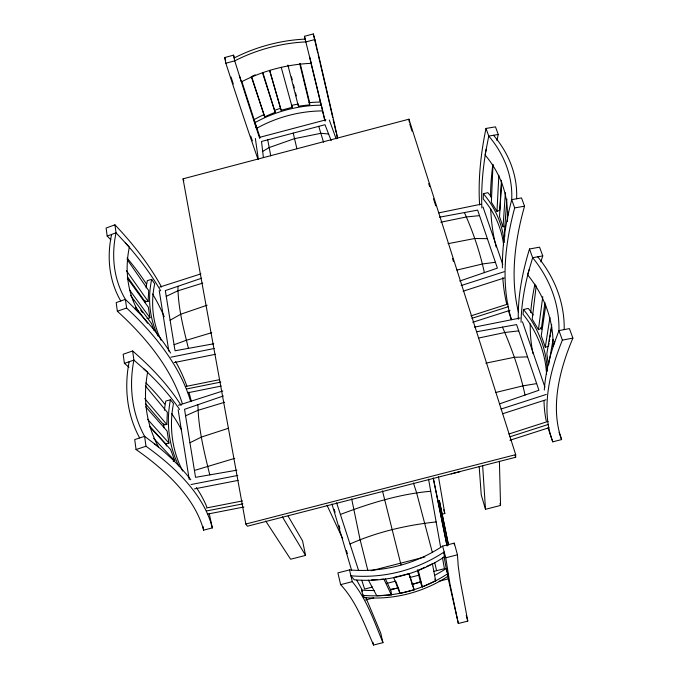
<?xml version="1.0" encoding="UTF-8"?>
<svg xmlns="http://www.w3.org/2000/svg" width="679" height="679" viewBox="0 0 679 679"><rect width="100%" height="100%" fill="white"/><g stroke="black" fill="none" stroke-linecap="round" stroke-linejoin="round"><path stroke-width="1.02" d="M515.667 457.264L515.701 454.65L408.928 119.198L183.041 178.832L245.815 524.035L247.368 526.225L515.667 457.264L515.03 455.244M491.316 196.986A116.525 98.625 -6.8 0 0 487.836 192.658L483.389 193.71L483.236 199.023A115.625 98.166 -7.1 0 1 503.606 244.856M492.979 164.793L491.358 202.181L496.977 211.373L499.786 210.218L501.458 180.275M145.442 403.623L163.647 424.816L166.805 424.485L167.365 412.374L145.433 385.927M197.937 404.701C198.293 428.39 204.116 451.917 209.786 474.867M496.977 211.373L498.853 175.284M127.525 276.998L145.128 301.714L148.09 301.357L148.709 290.62L127.16 259.514M501.654 182.269L499.515 216.703L503.054 226.803L505.091 226.319M503.054 226.803L505.38 192.675M506.89 199.108L504.395 232.549L504.87 236.436M507.374 221.524L507.697 217.382M177.94 286.3C177.957 307.231 183.406 328.076 188.414 348.352M533.253 315.014A124.325 111.789 -2.7 0 0 528.228 308.402L523.509 309.531L523.017 314.267A123.289 111.178 -3.2 0 1 546.57 374.443M536.189 285.859L532.2 319.181L538.422 329.638L541.401 328.364L544.931 302.588M538.422 329.638L542.776 296.689M545.704 305.558L541.256 335.698L545.271 347.156L548.522 346.375M545.271 347.156L549.965 317.433M548.691 345.348L549.022 343.302M549.353 341.248L549.693 339.194M550.024 337.14L550.363 335.087M550.694 333.033L551.704 326.879M551.721 324.757L546.841 353.666L548.326 364.75M548.64 364.742L553.105 339.347M262.68 151.409L268.977 147.64L294.363 138.686L320.989 133.288L328.602 134.001M170.106 320.225L180.741 314.224L207.12 305.202M189.942 442.759L201.374 437.072L228.543 428.237M166.245 296.35L177.525 290.943L202.741 283.084M173.255 461.525L174.783 460.812L170.607 449.49L150.051 427.227M349.991 543.998C377.091 531.929 406.696 525.105 436.147 521.922M417.347 569.749L420.844 583.584L422.389 586.928L435.672 580.791L432.396 563.799L426.735 566.405M424.842 567.279L418.239 570.318L422.389 586.928M185.579 415.794L197.631 410.447L224.613 402.265M251.205 76.421L264.666 116.763L275.165 112.298L262.9 72.746M252.495 76.023L255.245 74.86M340.4 514.461C369.418 503.411 399.659 493.93 430.715 491.273M161.56 287.022A1132.827 392.988 6.3 0 0 114.929 224.817L106.102 228.042L107.18 236.037A1116.947 382.948 6 0 1 110.872 239.848M107.18 236.037L116.05 232.812L129.341 247.122A123.663 99.805 -36 0 0 138.915 312.578L125.386 299.354A126.701 101.179 -35.9 0 1 116.05 232.812L114.921 224.817M174.07 344.703L186.19 340.332L211.763 332.659M126.6 308.003L125.386 299.354L116.185 302.605L117.357 311.262L126.6 308.003A1217.26 370.25 4 0 1 190.706 401.671M181.115 405.405A1264.239 356.636 2.8 0 0 132.626 350.975L123.171 354.243L124.401 363.375A1246.075 345.747 2.4 0 1 128.976 367.237M499.608 403.852L538.922 390.255L516.592 324.596L476.794 331.717M124.401 363.375L133.907 360.099L147.649 372.236A132.634 113.936 -41.2 0 0 158.589 446.952L144.602 436.317A136.131 115.914 -41 0 1 133.907 360.099L132.626 350.975M223.349 395.959L184.527 409.31L195.544 477.337L236.878 470.174M459.717 281.055L497.384 268.129L477.651 210.108L439.534 217.195M201.663 278.195L165.311 290.604L175.055 350.771L213.732 343.778M136.055 449.54L145.993 446.256A1377.912 321.795 0.2 0 1 210.634 522.041L212.34 527.906L203.607 530.155A1345.345 314.292 0.1 0 0 136.055 449.54L134.714 439.593L144.602 436.317L145.993 446.256M194.423 470.454L234.747 458.35M461.151 285.562L504.158 271.727M463.146 291.206L504.208 277.991M178.492 405.261L222.822 390.985M500.966 409.072L546.306 394.423M502.587 413.783L545.916 399.778M159.735 287.081L200.95 273.866M470.937 315.871L508.028 303.997M471.913 318.324L508.045 306.764M472.737 322.27L510.022 310.337M508.817 434.025L548.106 421.396M509.904 436.792L548.242 424.468M509.904 440.264L548.955 427.719M146.987 318.612L149.949 317.755L148.353 307.239L127.245 278.059M161.084 340.238A115.252 97.411 -25.7 0 1 154.685 283.814L151.68 279.366L147.36 280.605A116.117 97.827 -26 0 0 146.078 287.896M182.668 471.039A122.933 110.21 -30.5 0 1 173.468 403.564L170.421 399.77L165.82 401.06A123.943 110.77 -30.9 0 0 164.403 410.277M145.73 406.806L167.144 431.131L168.952 443.056L165.795 443.939L149.762 426.302M371.141 570.75L424.867 556.95M257.876 158.928A682.132 23.748 74.1 0 1 225.844 63.215L224.698 57.528L233.542 55.169A670.699 20.047 74.3 0 0 234.476 58.139M305.168 39.34A671.65 6.103 75.7 0 0 304.43 36.31L313.299 33.95L314.886 39.535A683.354 9.557 75.9 0 1 337.624 137.871M225.844 63.215L234.73 60.855A121.117 82.515 -15.8 0 1 305.974 41.903L314.886 39.535M269.605 70.446L281.131 110.253L292.191 107.324L291.673 105.245M259.454 137.396L325.895 119.827M547.987 427.745L552.748 441.842L561.601 439.568A1471.911 340.586 -28.8 0 1 572.898 338.108L569.426 328.619L558.953 330.605L553.046 346.477A133.084 115.685 8.2 0 0 527.617 274.834L532.65 257.714L529.501 248.989L539.567 247.164L542.759 255.881A1352.933 372.567 -31.2 0 0 540.84 261.89M245.815 524.035L515.701 454.65M451.221 473.917L460.073 471.642M441.808 514.3L444.804 513.528L438.456 476.59M288.083 516.074L302.537 540.798L305.558 555.405L290.62 559.233L265.701 521.022M479.17 466.498L481.25 494.957L485.493 509.301L500.55 505.439L499.404 461.279M447.775 576.607L458.342 623.5L467.78 621.098L460.32 581.131L458.215 565.972L457.459 554.802L454.285 543.124L442.623 546.103A142.106 137.998 -20.3 0 1 349.515 569.91L337.896 572.881L340.629 584.644C356.441 601.628 364.377 624.145 373.552 645.05L382.956 642.657L380.724 633.083L365.828 597.512M340.629 584.644L352.291 581.665C366.847 599.421 374.265 621.718 382.956 642.657M458.342 623.5L449.922 583.787L445.755 557.79L457.459 554.802M372.44 587.063L364.615 589.058L361.754 580.256M386.461 583.482L395.475 581.182M409.505 577.6L419.529 575.037M433.575 571.455L444.422 568.679L442.453 557.518M390.4 589.796L398.581 587.708M411.873 584.322L421.082 581.971M365.514 599.981L373.696 597.893M439.135 581.207L448.335 578.856M414.156 589.856L408.843 573.653L393.718 577.515L399.956 593.471L414.156 589.856L409.148 573.738M495.636 392.513L523.161 385.808L536.656 383.61M456.908 270.072L482.582 263.953L495.39 262.272M478.517 338.066L505.057 332.472L518.714 330.851M485.85 363.155L514.326 357.298L527.566 356.882M438.71 212.892L480.97 204.218M440.773 222.228L466.609 216.932L479.535 215.642M170.87 357.196L214.14 348.497M174.257 362.552L215.54 354.277M185.46 386.521L219.521 379.663M186.733 388.94L220.845 382.073M188.049 392.725L221.269 386.054M474.494 327.125L520.072 318.035M206.238 508.011L242.564 500.915M206.526 510.956L242.904 503.852M448.013 243.685L474.731 238.499L487.369 238.668M191.079 484.517L237.811 475.427M194.474 488.88L238.1 480.392M207.774 514.054L243.888 507.009M437.743 500.754L439.313 500.448L448.479 544.838M550.788 436.02A1510.045 349.091 -28.9 0 1 562.382 340.12L572.898 338.108M542.759 255.881L532.65 257.714A136.632 117.781 8 0 1 558.953 330.605L562.382 340.12M511.448 319.716A1317.778 397.945 -32.8 0 1 514.682 207.918L524.544 206.178L521.514 197.928L511.703 199.643L507.332 217.653A124.104 101.247 3.4 0 0 485.078 154.965L488.761 136.072L486.011 128.441L495.466 126.854L498.259 134.476A1201.227 409.369 -34.9 0 0 496.935 140.587M498.259 134.476L488.761 136.072A127.185 102.724 3.4 0 1 511.703 199.643L514.682 207.918M287.879 65.04L298.378 106.153L309.683 104.846L309.649 102.673L300.177 63.419M371.506 579.934L377.702 579.51M380.8 579.306L383.89 579.094L391.342 594.846L376.794 595.806L368.408 580.146M153.615 438.261L174.783 460.812M147.504 419.223L168.952 443.056M144.712 398.556L166.805 424.485M135.605 307.256L147.649 323.255M130.41 295.238L151.442 323.416L154.218 330.648M132.583 299.159L133.831 300.848M140.723 310.15L142.598 312.688M129.426 289.797L149.949 317.755M126.387 270.641L148.09 301.357M282.32 516.753L305.558 555.405M356.789 580.231L361.89 589.465M374.265 590.526A128.365 122.364 -18.4 0 1 361.635 590.076L362.858 595.356L364.054 597.571A127.533 121.999 -18.5 0 0 448.191 576.106L446.341 568.45A128.365 122.364 -18.4 0 1 434.467 575.41M361.635 590.076L362.442 591.579M275.165 112.298L262.484 72.78M464.402 212.569C473.034 231.777 479.909 252.002 484.356 272.602M502.477 327.125C512.017 348.964 519.978 371.744 525.054 395.051M434.891 579.128L435.672 580.791M326.998 505.235L342.674 538.642M385.434 578.949L391.129 591.163L391.342 594.846M183.041 178.832L183.848 180.597M331.208 140.663L324.978 124.707L261.508 141.478L263.401 157.511M395.747 581.334L399.074 589.898M329.315 120.005L336.122 138.788M483.015 206.985L502.774 264.471M522.465 321.787L544.931 387.166M559.106 432.302L561.601 439.568M511.346 319.461L508.944 312.348A1307.83 400.669 -33.1 0 1 508.359 310.371M550.788 436.02L552.748 441.842M318.74 126.353L323.535 142.234M413.426 482.956L416.541 492.538L432.226 551.993M251.578 76.404L264.666 116.763M264.267 114.488A111.424 88.1 -16.1 0 0 253.971 119.682L255.491 124.359M253.971 119.682L256.501 128.407A110.872 88.134 -16.1 0 1 322.661 110.906L320.437 102.079A111.424 88.1 -16.1 0 0 308.97 102.656M336.597 502.749L358.58 570.47M409.751 124.062L412 131.132M428.687 183.636L429.654 186.666M433.499 198.777L435.748 205.847M452.443 258.351L453.402 261.381M499.965 503.529L500.55 505.439M334.195 509.292L335.095 512.314M338.982 525.419L339.882 528.44M346.468 550.618L347.359 553.648M331.946 503.996L351.654 570.445M269.665 70.327L281.131 110.253M209.225 513.477L212.34 527.906M443.752 509.7L444.804 513.528M304.43 36.31L311.194 63.334A118.545 82.193 -15.8 0 0 241.368 81.879L234.73 60.855L233.542 55.169M281.208 67.263L292.191 107.324M466.227 615.395L467.78 621.098M448.191 576.106L446.341 568.45M442.623 546.103L445.755 557.79M443.701 552.893L444.711 556.67A138.227 134.824 -20.7 0 1 354.243 579.781L350.899 575.784A142.361 138.491 -20.5 0 0 444.185 551.934L444.711 556.67M191.325 401.255L189.449 394.041A1208.824 372.975 4.2 0 0 188.855 392.072M291.461 76.871L292.225 79.884M293.506 84.909L294.27 87.922M295.552 92.938L296.316 95.951M296.901 148.709L293.218 133.101M367.857 570.564L360.023 539.321L351.671 498.929M400.983 564.809L382.481 490.925M399.294 590.789L399.956 593.471M299.711 63.622L309.683 104.846M349.515 569.91L352.291 581.665M363.443 594.948L364.054 597.571M434.789 562.84L436.58 570.683M372.89 642.173L373.552 645.05M255.796 125.292L256.501 128.407M270.751 155.898L267.73 139.84M448.42 544.94L439.313 500.448M433.253 477.948L447.113 546.026M446.926 545.534L433.338 478.636M446.816 571.726L444.007 556.109M428.559 479.102L440.646 547.359M202.996 526.386L203.607 530.155M159.225 290.544L168.842 351.136M178.144 409.751L189.22 479.518M255.363 138.474L258.343 159.31M408.928 119.198L409.301 122.084M482.676 465.921L485.493 509.301M454.285 543.124L454.361 544.864M298.361 103.98L298.378 106.153M537.709 256.798A136.598 117.611 8.4 0 1 564.19 329.612M518.272 319.317A1373.447 384.407 -31.6 0 1 529.501 248.989M533.04 353.674A1352.933 372.567 -31.2 0 1 530.223 323.968M530.723 312.544A1352.933 372.567 -31.2 0 1 534.967 284.161M523.509 309.531A124.291 111.848 -3.3 0 1 547.308 371.099M546.272 420.98A1495.956 353.284 -29.2 0 1 544.015 400.44M544.295 390.094A1495.956 353.284 -29.2 0 1 554.828 341.69M521.048 322.287A1386.688 381.505 -31.4 0 1 529.136 269.665M540.764 327.397A124.325 111.789 -2.7 0 1 541.698 329.239M234.136 58.004A120.794 82.074 -15.8 0 1 305.194 39.102M252.359 140.833A670.606 23.307 74.2 0 1 250.729 136.089M233.287 83.933A670.606 23.307 74.2 0 1 231.038 77.067M225.657 60.49A670.606 23.307 74.2 0 1 224.698 57.528M260.116 137.761A670.699 20.047 74.3 0 1 254.566 120.921M254.252 119.962A670.699 20.047 74.3 0 1 241.911 81.65M254.676 122.806A111.662 88.474 -16.1 0 1 321.277 105.177M309.607 56.841A683.439 6.221 75.7 0 1 325.139 121.1M275.029 110.151A111.424 88.1 -16.1 0 1 280.554 108.317M291.8 105.338A111.424 88.1 -16.1 0 1 297.495 104.201M259.684 138.406A682.463 20.429 74.3 0 1 239.356 75.505M313.299 33.95A671.794 9.387 75.9 0 1 316.575 47.861M316.796 48.829A671.794 9.387 75.9 0 1 317.764 52.945M318.239 54.982A671.794 9.387 75.9 0 1 319.885 61.993M320.115 62.986A671.794 9.387 75.9 0 1 325.979 88.211M326.2 89.17A671.794 9.387 75.9 0 1 328.755 100.237M328.976 101.222A671.794 9.387 75.9 0 1 332.71 117.535M333.151 119.479A671.794 9.387 75.9 0 1 336.071 132.371M336.512 134.315A671.794 9.387 75.9 0 1 337.37 138.134M310.999 63.3A671.65 6.103 75.7 0 1 320.463 102.436M322.449 110.702A671.65 6.103 75.7 0 1 324.834 120.65M493.514 135.274A127.134 102.605 3.6 0 1 516.609 198.786M479.62 204.973A1218.847 420.157 -35.3 0 1 486.003 128.441M496.128 247.012A1201.227 409.369 -34.9 0 1 495.415 244.109M495.195 243.133A1201.227 409.369 -34.9 0 1 490.688 208.826M490.493 197.003A1201.227 409.369 -34.9 0 1 492.886 164.267M483.389 193.71A116.508 98.659 -7.2 0 1 504.208 242.488M506.755 304.277A1307.83 400.669 -33.1 0 1 502.791 277.635M502.409 267.908A1307.83 400.669 -33.1 0 1 508.647 212.213M481.869 207.986A1228.667 418.408 -35 0 1 486.189 149.253M518.442 312.102A1287.715 389.101 -32.7 0 1 524.544 206.178M139.653 437.955A136.072 115.702 -41.3 0 1 129.154 361.737M154.362 443.743A1366.292 325.869 0.5 0 1 190.807 479.781M196.384 487.564A1366.292 325.869 0.5 0 1 206.798 506.924M178.679 465.845A123.926 110.872 -30.4 0 1 170.421 399.77M143.498 368.57A1275.357 353.717 2.6 0 1 179.595 409.454M166.431 445.993A123.943 110.77 -30.9 0 1 165.99 443.998M163.877 427.762A123.943 110.77 -30.9 0 1 163.741 423.662M145.926 382.931A1246.075 345.747 2.4 0 1 164.683 404.022M171.651 413.536A1246.075 345.747 2.4 0 1 181.488 429.883M120.777 300.975A126.625 101.027 -36.2 0 1 111.611 234.425M117.357 311.262A1190.915 362.289 3.9 0 1 182.218 403.343M134.824 308.58A1208.824 372.975 4.2 0 1 170.599 353.012M175.606 361.491A1208.824 372.975 4.2 0 1 186.869 386.105M158.046 336.088A116.126 97.895 -25.7 0 1 151.68 279.366M125.318 242.793A1141.263 391.155 6.1 0 1 160.677 290.807M145.255 302.511A116.117 97.827 -26 0 1 145.23 300.687M127.109 258.028A1116.947 382.948 6 0 1 146.367 283.915M152.622 293.965A1116.947 382.948 6 0 1 164.233 316.728M447.75 573.696A128.637 122.874 -18.5 0 1 362.858 595.356M419.919 581.903A128.365 122.364 -18.4 0 1 412.891 584.33M398.48 588.006A128.365 122.364 -18.4 0 1 391.146 589.245"/></g></svg>
